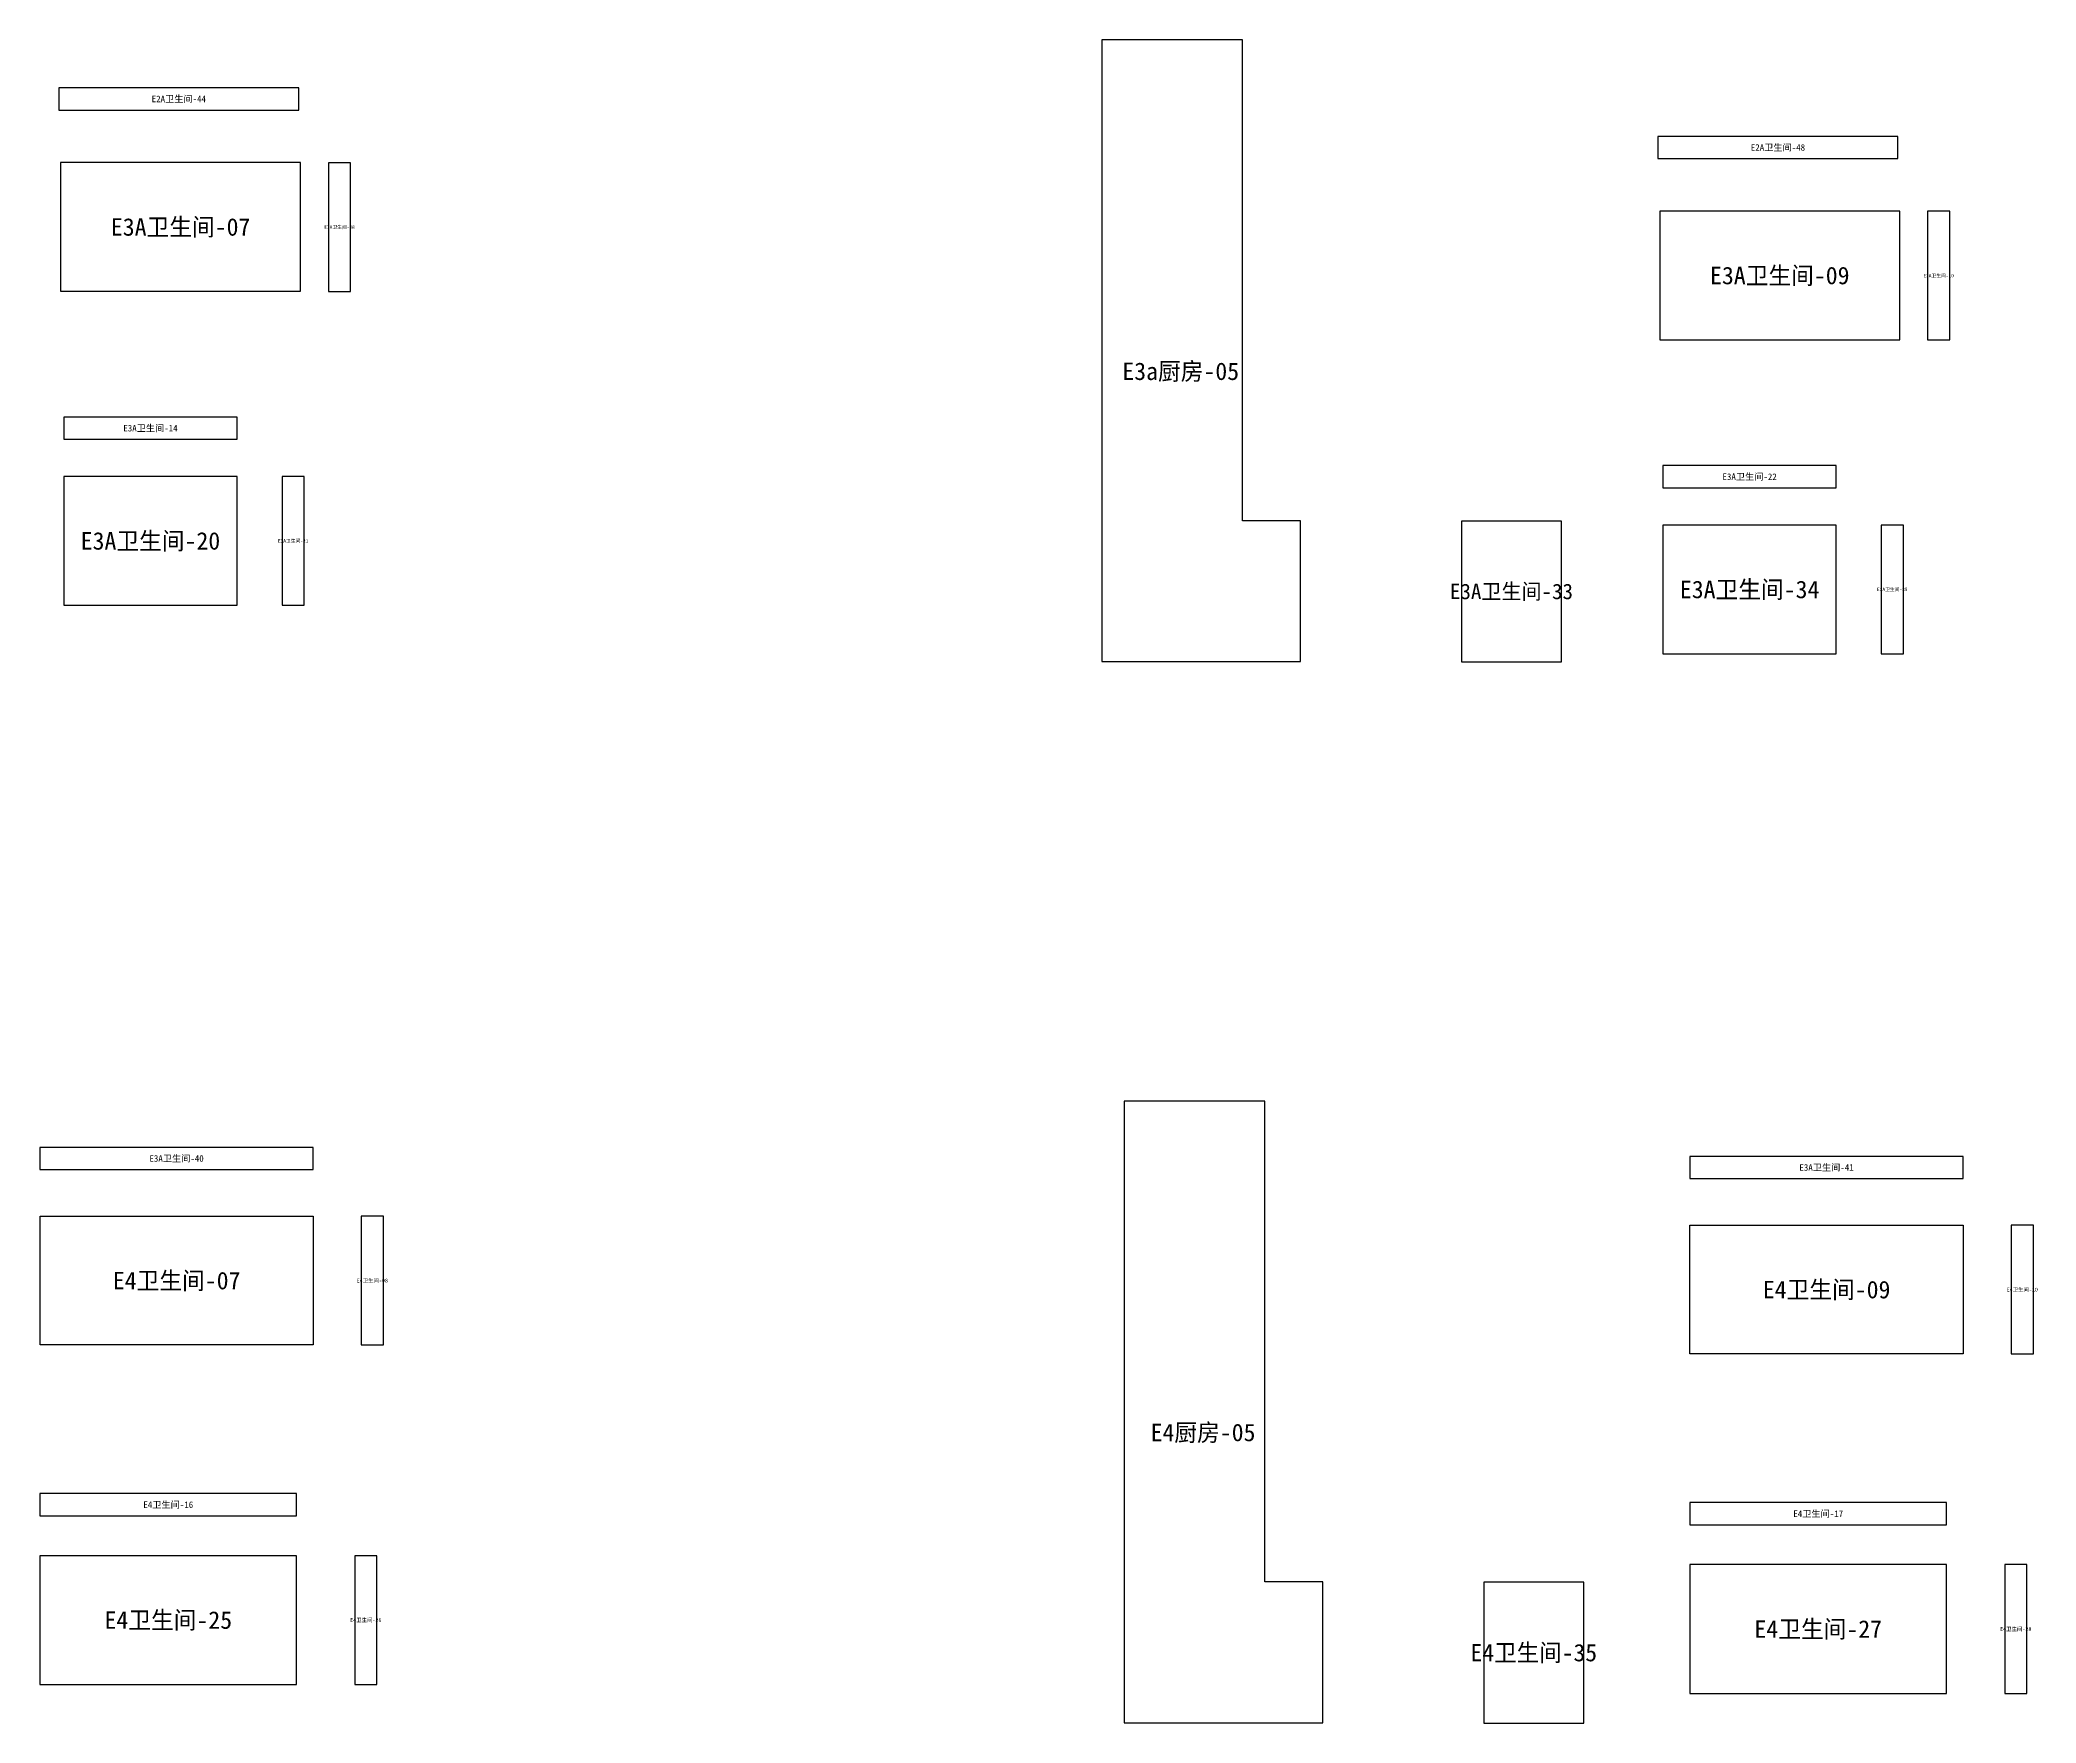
# Model space of a CAD drawing. Header units: inches. Extents: x 44145 to 132907, y -98283 to 21892.
# Drawn here: x 67387 to 76524, y -45104 to -37402 of the extents above; entities that cross this region are included whole.
import ezdxf
from ezdxf.enums import TextEntityAlignment as Align

# ---------------------------------------------------------------- set-up
doc = ezdxf.new("R2010")
doc.units = ezdxf.units.IN
doc.layers.add('NUMBERS', color=7, linetype='Continuous')
doc.layers.add('OUTER', color=7, linetype='Continuous')

msp = doc.modelspace()

# ---------------------------------------------------------------- linework, layer by layer
at = {"layer": 'OUTER'}
for points in [[(72247.5, -40246.7), (73157.2, -40246.7), (73157.2, -39602.2), (72892.1, -39602.2), (72892.1, -37401.9), (72247.5, -37401.9), (72247.5, -40246.7)], [(67473.5, -37722.6), (68572.1, -37722.6), (68572.1, -37621), (67473.5, -37621), (67473.5, -37722.6)], [(74793, -37944.8), (75891.6, -37944.8), (75891.6, -37843.2), (74793, -37843.2), (74793, -37944.8)], [(67481.8, -38552.1), (68580.4, -38552.1), (68580.4, -37963.2), (67481.8, -37963.2), (67481.8, -38552.1)], [(68707.6, -38552.8), (68809.2, -38552.8), (68809.2, -37963.8), (68707.6, -37963.8), (68707.6, -38552.8)], [(74801.3, -38774.4), (75899.9, -38774.4), (75899.9, -38185.4), (74801.3, -38185.4), (74801.3, -38774.4)], [(76027.1, -38775), (76128.7, -38775), (76128.7, -38186.1), (76027.1, -38186.1), (76027.1, -38775)], [(67496.2, -39229.3), (68289.9, -39229.3), (68289.9, -39127.7), (67496.2, -39127.7), (67496.2, -39229.3)], [(74815.7, -39451.5), (75609.4, -39451.5), (75609.4, -39349.9), (74815.7, -39349.9), (74815.7, -39451.5)], [(67496.2, -39988.8), (68289.9, -39988.8), (68289.9, -39399.8), (67496.2, -39399.8), (67496.2, -39988.8)], [(68495.1, -39988.8), (68596.7, -39988.8), (68596.7, -39399.8), (68495.1, -39399.8), (68495.1, -39988.8)], [(73893.9, -40248), (74351.1, -40248), (74351.1, -39603.5), (73893.9, -39603.5), (73893.9, -40248)], [(74815.7, -40211), (75609.4, -40211), (75609.4, -39622.1), (74815.7, -39622.1), (74815.7, -40211)], [(75814.6, -40211), (75916.2, -40211), (75916.2, -39622.1), (75814.6, -39622.1), (75814.6, -40211)], [(72349.7, -45102.8), (73259.3, -45102.8), (73259.3, -44458.3), (72994.2, -44458.3), (72994.2, -42258), (72349.7, -42258), (72349.7, -45102.8)], [(67387, -42571.2), (68638, -42571.2), (68638, -42469.6), (67387, -42469.6), (67387, -42571.2)], [(74939.1, -42612.4), (76190.1, -42612.4), (76190.1, -42510.8), (74939.1, -42510.8), (74939.1, -42612.4)], [(67387.4, -42784.8), (68638.3, -42784.8), (68638.3, -43373.7), (67387.4, -43373.7), (67387.4, -42784.8)], [(68857.6, -43373.7), (68959.2, -43373.7), (68959.2, -42784.8), (68857.6, -42784.8), (68857.6, -43373.7)], [(74939.5, -42825.9), (76190.5, -42825.9), (76190.5, -43414.9), (74939.5, -43414.9), (74939.5, -42825.9)], [(76409.8, -43414.9), (76511.4, -43414.9), (76511.4, -42825.9), (76409.8, -42825.9), (76409.8, -43414.9)], [(67387.2, -44155.6), (68562, -44155.6), (68562, -44054), (67387.2, -44054), (67387.2, -44155.6)], [(74939.3, -44196.8), (76114.1, -44196.8), (76114.1, -44095.2), (74939.3, -44095.2), (74939.3, -44196.8)], [(67387.2, -44927.1), (68562, -44927.1), (68562, -44338.1), (67387.2, -44338.1), (67387.2, -44927.1)], [(68827.9, -44927.1), (68929.5, -44927.1), (68929.5, -44338.1), (68827.9, -44338.1), (68827.9, -44927.1)], [(74939.3, -44968.2), (76114.1, -44968.2), (76114.1, -44379.2), (74939.3, -44379.2), (74939.3, -44968.2)], [(76380, -44968.2), (76481.6, -44968.2), (76481.6, -44379.2), (76380, -44379.2), (76380, -44968.2)], [(73996, -45104.1), (74453.2, -45104.1), (74453.2, -44459.5), (73996, -44459.5), (73996, -45104.1)]]:
    msp.add_lwpolyline(points, dxfattribs=at)

# ---------------------------------------------------------------- texts
at = {"layer": 'NUMBERS'}
for s, height, p in [('E2A卫生间-44', 30, (68022.8, -37671.8)), ('E2A卫生间-48', 30, (75342.3, -37894)), ('E3A卫生间-07', 80, (68031.1, -38257.7)), ('E3A卫生间-08', 15.68, (68758.4, -38258.3)), ('E3A卫生间-09', 80, (75350.6, -38479.9)), ('E3A卫生间-10', 15.68, (76077.9, -38480.5)), ('E3a厨房-05', 80, (72608.6, -38918.1)), ('E3A卫生间-14', 30, (67893, -39178.5)), ('E3A卫生间-22', 30, (75212.6, -39400.7)), ('E3A卫生间-20', 80, (67893, -39694.3)), ('E3A卫生间-21', 15.68, (68545.9, -39694.3)), ('E3A卫生间-33', 70.56, (74122.5, -39925.7)), ('E3A卫生间-34', 80, (75212.6, -39916.5)), ('E3A卫生间-35', 15.68, (75865.4, -39916.5)), ('E3A卫生间-40', 30, (68012.5, -42520.4)), ('E3A卫生间-41', 30, (75564.6, -42561.6)), ('E4卫生间-07', 80, (68012.9, -43079.2)), ('E4卫生间-08', 17.64, (68908.4, -43079.2)), ('E4卫生间-09', 80, (75565, -43120.4)), ('E4卫生间-10', 17.64, (76460.6, -43120.4)), ('E4厨房-05', 80, (72710.7, -43774.2)), ('E4卫生间-16', 30, (67974.6, -44104.8)), ('E4卫生间-17', 30, (75526.7, -44146)), ('E4卫生间-25', 80, (67974.6, -44632.6)), ('E4卫生间-26', 17.64, (68878.7, -44632.6)), ('E4卫生间-27', 80, (75526.7, -44673.7)), ('E4卫生间-28', 17.64, (76430.8, -44673.7)), ('E4卫生间-35', 79.37, (74224.6, -44781.8))]:
    msp.add_text(s, height=height, dxfattribs=at).set_placement(p, align=Align.MIDDLE_CENTER)

doc.saveas('drawing.dxf')
